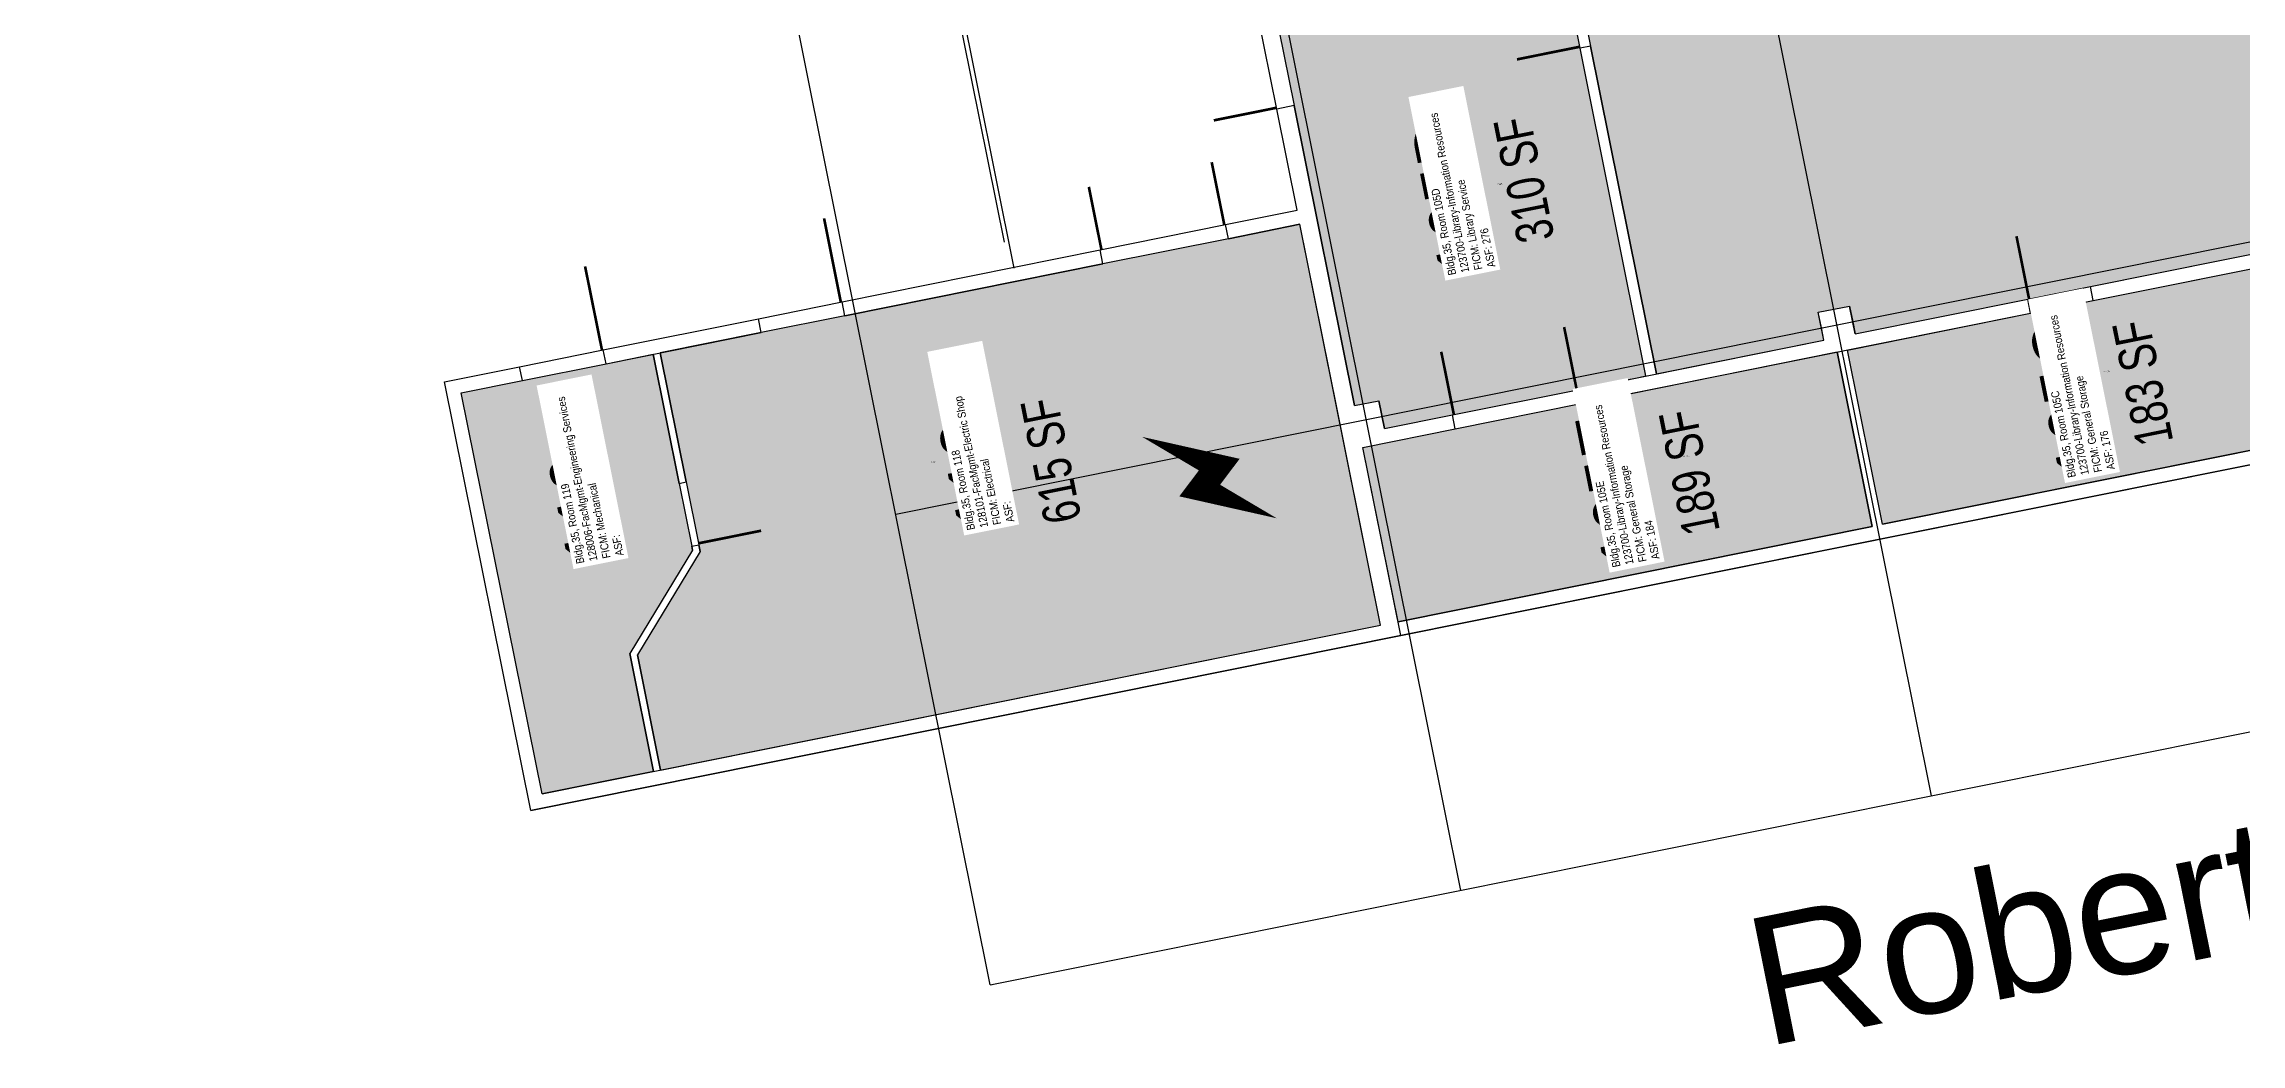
# Model space of a CAD drawing. Header units: inches. Extents: x 69201055 to 69205028, y 27678536 to 27681908.
# Drawn here: x 69201055 to 69202291, y 27678536 to 27679098 of the extents above; entities that cross this region are included whole.
import ezdxf
from ezdxf.enums import TextEntityAlignment as Align

# ---------------------------------------------------------------- set-up
doc = ezdxf.new("R2010")
doc.units = ezdxf.units.IN
doc.header["$LTSCALE"] = 10
doc.header["$MEASUREMENT"] = 0
doc.layers.get('0').update_dxf_attribs({"linetype": 'CONTINUOUS'})
for name, color, linetype in [('A-DOOR', 2, 'CONTINUOUS'), ('A-FLOR', 3, 'CONTINUOUS'), ('A-GRID', 1, 'CONTINUOUS'), ('A-IDEN-ICON', 4, 'CONTINUOUS'), ('A-IDEN-RNUM', 7, 'CONTINUOUS'), ('A-IDEN-SNUM', 4, 'CONTINUOUS'), ('A-IDEN-VNUM', 4, 'CONTINUOUS'), ('A-SITE', 3, 'CONTINUOUS'), ('A-TTLB', 4, 'CONTINUOUS'), ('A-WALL', 5, 'CONTINUOUS'), ('AREA-ASSIGN', 7, 'CONTINUOUS'), ('AREA-GROSS', 1, 'CONTINUOUS'), ('AREA-TEXT', 3, 'CONTINUOUS'), ('Rooms-Category-Color', 7, 'CONTINUOUS'), ('Rooms-College-Color', 7, 'CONTINUOUS'), ('Rooms-Department-Color', 7, 'CONTINUOUS'), ('Rooms-Division-Color', 7, 'CONTINUOUS'), ('Rooms-Information', 7, 'CONTINUOUS')]:
    doc.layers.add(name, color=color, linetype=linetype)
doc.styles.add('CP_AREA', font='arial.ttf', dxfattribs={"height": 15})
doc.styles.add('CP_ROOMSNUMBER', font='arial.ttf', dxfattribs={"height": 1})
doc.styles.add('CP_ROOMVNUMBER', font='arial.ttf', dxfattribs={"width": 0.85, "height": 0.075})
doc.styles.add('CP_TITLE', font='arial.ttf', dxfattribs={"width": 0.85, "height": 0.125})

# ---------------------------------------------------------------- blocks, each defined once
blk = doc.blocks.new('CPELECT')
blk.add_lwpolyline([(0.0623, 0.0629, 0, 0.03, 0), (0.0105, -0.0168, 0.03, 0.03, 0), (-0.0105, 0.0068, 0.03, 0, 0), (-0.0623, -0.0729, 0.03, 0, 0)], format="xyseb")

msp = doc.modelspace()

# ---------------------------------------------------------------- hatches: boundary and pattern name
at = {"layer": 'Rooms-Category-Color', "true_color": 0x99d7b2}
for points in [[(69202872.9, 27679023.8), (69202880.2, 27678987.5), (69202983.1, 27679008.2), (69202959.8, 27679123.9), (69203014.7, 27679134.9), (69203050, 27679142), (69203112.8, 27679154.6), (69203111.6, 27679160.5), (69203115.5, 27679161.3), (69203112.6, 27679176), (69203111.4, 27679181.9), (69203085.4, 27679311.3), (69203087.3, 27679311.7), (69203083.8, 27679329.3), (69203066.6, 27679414.6), (69203060.7, 27679413.4), (69202957.8, 27679392.7), (69202922.5, 27679385.6), (69202860.7, 27679373.2), (69202854.9, 27679372), (69202537.2, 27679308.2), (69202510.6, 27679440.5), (69202483.4, 27679575.8), (69202462.8, 27679571.7), (69202456.9, 27679570.5), (69202221.6, 27679523.2), (69202225.8, 27679502.6), (69202232.9, 27679467.3), (69202274.3, 27679261.4), (69202275.5, 27679255.5), (69202062.7, 27679212.8), (69202027.4, 27679205.7), (69202013.7, 27679202.9), (69201907.8, 27679181.6), (69201910.6, 27679167.9), (69201924.8, 27679097.3), (69201961.8, 27678913), (69202055.9, 27678931.9), (69202054.6, 27678938.8), (69202052.8, 27678947.6), (69202070.4, 27678951.1), (69202072.2, 27678942.3), (69202073.6, 27678935.5), (69202170.6, 27678955), (69202205.9, 27678962.1), (69202320.6, 27678985.1), (69202319.3, 27678992), (69202317.5, 27679000.8), (69202320.4, 27679001.4), (69202323.4, 27679002), (69202335.1, 27679004.4), (69202336.3, 27678998.5), (69202489.3, 27679029.2), (69202490.8, 27679021.4), (69202497.9, 27678986.1), (69202512.5, 27678913.6), (69202615.5, 27678934.3), (69202608.2, 27678970.5), (69202618, 27678972.5), (69202863.1, 27679021.8)], [(69201918.9, 27679096.1), (69201904.7, 27679166.7), (69201901.9, 27679180.4), (69201754.9, 27679150.9), (69201755.3, 27679148.9), (69201756.1, 27679145), (69201742.3, 27679142.2), (69201743.9, 27679134.4), (69201758.1, 27679063.8), (69201792, 27678895.2), (69201805.7, 27678897.9), (69201808.9, 27678882.2), (69201847.1, 27678889.9), (69201917.7, 27678904.1), (69201944.2, 27678909.4), (69201952, 27678911), (69201955.9, 27678911.8)]]:
    msp.add_hatch(color=253, dxfattribs=at).paths.add_polyline_path(points)
at = {"layer": 'Rooms-Category-Color', "true_color": 0xadadad}
for points in [[(69201388.7, 27678755), (69201401.8, 27678690.2), (69201806.6, 27678771.6), (69201786.9, 27678869.7), (69201782.2, 27678893.2), (69201761.3, 27678997.1), (69201721.1, 27678989), (69201650.5, 27678974.8), (69201505.4, 27678945.7), (69201458.4, 27678936.2), (69201401.5, 27678924.8), (69201416.1, 27678852.2), (69201423.2, 27678816.9), (69201424, 27678813.1)], [(69201384.5, 27678755.7), (69201397.8, 27678689.4), (69201335.1, 27678676.8), (69201289.7, 27678902.3), (69201324.1, 27678909.2), (69201371.1, 27678918.7), (69201397.6, 27678924), (69201412.2, 27678851.4), (69201419.3, 27678816.1), (69201419.7, 27678813.9)]]:
    msp.add_hatch(color=253, dxfattribs=at).paths.add_polyline_path(points)
at = {"layer": 'Rooms-Category-Color', "true_color": 0xe3c5e1}
for points in [[(69202207.5, 27678954.2), (69202328.1, 27678978.5), (69202347.8, 27678880.4), (69202089, 27678828.4), (69202069.3, 27678926.4), (69202172.2, 27678947.1)], [(69201796.7, 27678871.6), (69201848.7, 27678882.1), (69201919.3, 27678896.3), (69201945.8, 27678901.6), (69202063.4, 27678925.3), (69202083.1, 27678827.2), (69201816.5, 27678773.6)]]:
    msp.add_hatch(color=254, dxfattribs=at).paths.add_polyline_path(points)
at = {"layer": 'Rooms-College-Color', "true_color": 0x80bc67}
for points in [[(69202872.9, 27679023.8), (69202880.2, 27678987.5), (69202983.1, 27679008.2), (69202959.8, 27679123.9), (69203014.7, 27679134.9), (69203050, 27679142), (69203112.8, 27679154.6), (69203111.6, 27679160.5), (69203115.5, 27679161.3), (69203112.6, 27679176), (69203111.4, 27679181.9), (69203085.4, 27679311.3), (69203087.3, 27679311.7), (69203083.8, 27679329.3), (69203066.6, 27679414.6), (69203060.7, 27679413.4), (69202957.8, 27679392.7), (69202922.5, 27679385.6), (69202860.7, 27679373.2), (69202854.9, 27679372), (69202537.2, 27679308.2), (69202510.6, 27679440.5), (69202483.4, 27679575.8), (69202462.8, 27679571.7), (69202456.9, 27679570.5), (69202221.6, 27679523.2), (69202225.8, 27679502.6), (69202232.9, 27679467.3), (69202274.3, 27679261.4), (69202275.5, 27679255.5), (69202062.7, 27679212.8), (69202027.4, 27679205.7), (69202013.7, 27679202.9), (69201907.8, 27679181.6), (69201910.6, 27679167.9), (69201924.8, 27679097.3), (69201961.8, 27678913), (69202055.9, 27678931.9), (69202054.6, 27678938.8), (69202052.8, 27678947.6), (69202070.4, 27678951.1), (69202072.2, 27678942.3), (69202073.6, 27678935.5), (69202170.6, 27678955), (69202205.9, 27678962.1), (69202320.6, 27678985.1), (69202319.3, 27678992), (69202317.5, 27679000.8), (69202320.4, 27679001.4), (69202323.4, 27679002), (69202335.1, 27679004.4), (69202336.3, 27678998.5), (69202489.3, 27679029.2), (69202490.8, 27679021.4), (69202497.9, 27678986.1), (69202512.5, 27678913.6), (69202615.5, 27678934.3), (69202608.2, 27678970.5), (69202618, 27678972.5), (69202863.1, 27679021.8)], [(69201918.9, 27679096.1), (69201904.7, 27679166.7), (69201901.9, 27679180.4), (69201754.9, 27679150.9), (69201755.3, 27679148.9), (69201756.1, 27679145), (69201742.3, 27679142.2), (69201743.9, 27679134.4), (69201758.1, 27679063.8), (69201792, 27678895.2), (69201805.7, 27678897.9), (69201808.9, 27678882.2), (69201847.1, 27678889.9), (69201917.7, 27678904.1), (69201944.2, 27678909.4), (69201952, 27678911), (69201955.9, 27678911.8)], [(69202207.5, 27678954.2), (69202328.1, 27678978.5), (69202347.8, 27678880.4), (69202089, 27678828.4), (69202069.3, 27678926.4), (69202172.2, 27678947.1)], [(69201796.7, 27678871.6), (69201848.7, 27678882.1), (69201919.3, 27678896.3), (69201945.8, 27678901.6), (69202063.4, 27678925.3), (69202083.1, 27678827.2), (69201816.5, 27678773.6)]]:
    msp.add_hatch(color=83, dxfattribs=at).paths.add_polyline_path(points)
at = {"layer": 'Rooms-College-Color', "true_color": 0xadadad}
for points in [[(69201388.7, 27678755), (69201401.8, 27678690.2), (69201806.6, 27678771.6), (69201786.9, 27678869.7), (69201782.2, 27678893.2), (69201761.3, 27678997.1), (69201721.1, 27678989), (69201650.5, 27678974.8), (69201505.4, 27678945.7), (69201458.4, 27678936.2), (69201401.5, 27678924.8), (69201416.1, 27678852.2), (69201423.2, 27678816.9), (69201424, 27678813.1)], [(69201384.5, 27678755.7), (69201397.8, 27678689.4), (69201335.1, 27678676.8), (69201289.7, 27678902.3), (69201324.1, 27678909.2), (69201371.1, 27678918.7), (69201397.6, 27678924), (69201412.2, 27678851.4), (69201419.3, 27678816.1), (69201419.7, 27678813.9)]]:
    msp.add_hatch(color=253, dxfattribs=at).paths.add_polyline_path(points)
at = {"layer": 'Rooms-Department-Color', "true_color": 0x62f98f}
for points in [[(69202872.9, 27679023.8), (69202880.2, 27678987.5), (69202983.1, 27679008.2), (69202959.8, 27679123.9), (69203014.7, 27679134.9), (69203050, 27679142), (69203112.8, 27679154.6), (69203111.6, 27679160.5), (69203115.5, 27679161.3), (69203112.6, 27679176), (69203111.4, 27679181.9), (69203085.4, 27679311.3), (69203087.3, 27679311.7), (69203083.8, 27679329.3), (69203066.6, 27679414.6), (69203060.7, 27679413.4), (69202957.8, 27679392.7), (69202922.5, 27679385.6), (69202860.7, 27679373.2), (69202854.9, 27679372), (69202537.2, 27679308.2), (69202510.6, 27679440.5), (69202483.4, 27679575.8), (69202462.8, 27679571.7), (69202456.9, 27679570.5), (69202221.6, 27679523.2), (69202225.8, 27679502.6), (69202232.9, 27679467.3), (69202274.3, 27679261.4), (69202275.5, 27679255.5), (69202062.7, 27679212.8), (69202027.4, 27679205.7), (69202013.7, 27679202.9), (69201907.8, 27679181.6), (69201910.6, 27679167.9), (69201924.8, 27679097.3), (69201961.8, 27678913), (69202055.9, 27678931.9), (69202054.6, 27678938.8), (69202052.8, 27678947.6), (69202070.4, 27678951.1), (69202072.2, 27678942.3), (69202073.6, 27678935.5), (69202170.6, 27678955), (69202205.9, 27678962.1), (69202320.6, 27678985.1), (69202319.3, 27678992), (69202317.5, 27679000.8), (69202320.4, 27679001.4), (69202323.4, 27679002), (69202335.1, 27679004.4), (69202336.3, 27678998.5), (69202489.3, 27679029.2), (69202490.8, 27679021.4), (69202497.9, 27678986.1), (69202512.5, 27678913.6), (69202615.5, 27678934.3), (69202608.2, 27678970.5), (69202618, 27678972.5), (69202863.1, 27679021.8)], [(69201918.9, 27679096.1), (69201904.7, 27679166.7), (69201901.9, 27679180.4), (69201754.9, 27679150.9), (69201755.3, 27679148.9), (69201756.1, 27679145), (69201742.3, 27679142.2), (69201743.9, 27679134.4), (69201758.1, 27679063.8), (69201792, 27678895.2), (69201805.7, 27678897.9), (69201808.9, 27678882.2), (69201847.1, 27678889.9), (69201917.7, 27678904.1), (69201944.2, 27678909.4), (69201952, 27678911), (69201955.9, 27678911.8)], [(69202207.5, 27678954.2), (69202328.1, 27678978.5), (69202347.8, 27678880.4), (69202089, 27678828.4), (69202069.3, 27678926.4), (69202172.2, 27678947.1)], [(69201796.7, 27678871.6), (69201848.7, 27678882.1), (69201919.3, 27678896.3), (69201945.8, 27678901.6), (69202063.4, 27678925.3), (69202083.1, 27678827.2), (69201816.5, 27678773.6)]]:
    msp.add_hatch(color=91, dxfattribs=at).paths.add_polyline_path(points)
at = {"layer": 'Rooms-Department-Color', "true_color": 0xacacac}
for points in [[(69201388.7, 27678755), (69201401.8, 27678690.2), (69201806.6, 27678771.6), (69201786.9, 27678869.7), (69201782.2, 27678893.2), (69201761.3, 27678997.1), (69201721.1, 27678989), (69201650.5, 27678974.8), (69201505.4, 27678945.7), (69201458.4, 27678936.2), (69201401.5, 27678924.8), (69201416.1, 27678852.2), (69201423.2, 27678816.9), (69201424, 27678813.1)], [(69201384.5, 27678755.7), (69201397.8, 27678689.4), (69201335.1, 27678676.8), (69201289.7, 27678902.3), (69201324.1, 27678909.2), (69201371.1, 27678918.7), (69201397.6, 27678924), (69201412.2, 27678851.4), (69201419.3, 27678816.1), (69201419.7, 27678813.9)]]:
    msp.add_hatch(color=253, dxfattribs=at).paths.add_polyline_path(points)
at = {"layer": 'Rooms-Division-Color', "true_color": 0x62f98f}
for points in [[(69202872.9, 27679023.8), (69202880.2, 27678987.5), (69202983.1, 27679008.2), (69202959.8, 27679123.9), (69203014.7, 27679134.9), (69203050, 27679142), (69203112.8, 27679154.6), (69203111.6, 27679160.5), (69203115.5, 27679161.3), (69203112.6, 27679176), (69203111.4, 27679181.9), (69203085.4, 27679311.3), (69203087.3, 27679311.7), (69203083.8, 27679329.3), (69203066.6, 27679414.6), (69203060.7, 27679413.4), (69202957.8, 27679392.7), (69202922.5, 27679385.6), (69202860.7, 27679373.2), (69202854.9, 27679372), (69202537.2, 27679308.2), (69202510.6, 27679440.5), (69202483.4, 27679575.8), (69202462.8, 27679571.7), (69202456.9, 27679570.5), (69202221.6, 27679523.2), (69202225.8, 27679502.6), (69202232.9, 27679467.3), (69202274.3, 27679261.4), (69202275.5, 27679255.5), (69202062.7, 27679212.8), (69202027.4, 27679205.7), (69202013.7, 27679202.9), (69201907.8, 27679181.6), (69201910.6, 27679167.9), (69201924.8, 27679097.3), (69201961.8, 27678913), (69202055.9, 27678931.9), (69202054.6, 27678938.8), (69202052.8, 27678947.6), (69202070.4, 27678951.1), (69202072.2, 27678942.3), (69202073.6, 27678935.5), (69202170.6, 27678955), (69202205.9, 27678962.1), (69202320.6, 27678985.1), (69202319.3, 27678992), (69202317.5, 27679000.8), (69202320.4, 27679001.4), (69202323.4, 27679002), (69202335.1, 27679004.4), (69202336.3, 27678998.5), (69202489.3, 27679029.2), (69202490.8, 27679021.4), (69202497.9, 27678986.1), (69202512.5, 27678913.6), (69202615.5, 27678934.3), (69202608.2, 27678970.5), (69202618, 27678972.5), (69202863.1, 27679021.8)], [(69201918.9, 27679096.1), (69201904.7, 27679166.7), (69201901.9, 27679180.4), (69201754.9, 27679150.9), (69201755.3, 27679148.9), (69201756.1, 27679145), (69201742.3, 27679142.2), (69201743.9, 27679134.4), (69201758.1, 27679063.8), (69201792, 27678895.2), (69201805.7, 27678897.9), (69201808.9, 27678882.2), (69201847.1, 27678889.9), (69201917.7, 27678904.1), (69201944.2, 27678909.4), (69201952, 27678911), (69201955.9, 27678911.8)], [(69202207.5, 27678954.2), (69202328.1, 27678978.5), (69202347.8, 27678880.4), (69202089, 27678828.4), (69202069.3, 27678926.4), (69202172.2, 27678947.1)], [(69201796.7, 27678871.6), (69201848.7, 27678882.1), (69201919.3, 27678896.3), (69201945.8, 27678901.6), (69202063.4, 27678925.3), (69202083.1, 27678827.2), (69201816.5, 27678773.6)]]:
    msp.add_hatch(color=91, dxfattribs=at).paths.add_polyline_path(points)
at = {"layer": 'Rooms-Division-Color', "true_color": 0xadadad}
for points in [[(69201388.7, 27678755), (69201401.8, 27678690.2), (69201806.6, 27678771.6), (69201786.9, 27678869.7), (69201782.2, 27678893.2), (69201761.3, 27678997.1), (69201721.1, 27678989), (69201650.5, 27678974.8), (69201505.4, 27678945.7), (69201458.4, 27678936.2), (69201401.5, 27678924.8), (69201416.1, 27678852.2), (69201423.2, 27678816.9), (69201424, 27678813.1)], [(69201384.5, 27678755.7), (69201397.8, 27678689.4), (69201335.1, 27678676.8), (69201289.7, 27678902.3), (69201324.1, 27678909.2), (69201371.1, 27678918.7), (69201397.6, 27678924), (69201412.2, 27678851.4), (69201419.3, 27678816.1), (69201419.7, 27678813.9)]]:
    msp.add_hatch(color=253, dxfattribs=at).paths.add_polyline_path(points)

# ---------------------------------------------------------------- linework, layer by layer
at = {"layer": 'A-DOOR'}
for points in [[(69201734.3, 27679131.7, 1.5, 1.5, 0), (69201699, 27679124.6, 0, 0, 0), (69201699.1, 27679123.8, 0, 0, 0.414214), (69201742.7, 27679097.4, 0, 0, 0.414214)], [(69201918.7, 27679096.9, 1.5, 1.5, 0), (69201883.4, 27679089.8, 0, 0, 0), (69201883.3, 27679090.5, 0, 0, -0.414214), (69201913.3, 27679131.7, 0, 0, -0.414214)], [(69201748.2, 27679062.6, 1.5, 1.5, 0), (69201712.9, 27679055.5, 0, 0, 0), (69201712.7, 27679056.2, 0, 0, -0.414214), (69201742.7, 27679097.4, 0, 0, -0.414214)], [(69201718.8, 27678996.7, 1.5, 1.5, 0), (69201711.7, 27679032, 0, 0, 0), (69201711, 27679031.9, 0, 0, 0.414214), (69201684.5, 27678988.3, 0, 0, 0.414214)], [(69201649.7, 27678982.8, 1.5, 1.5, 0), (69201642.6, 27679018.1, 0, 0, 0), (69201643.3, 27679018.3, 0, 0, -0.414214), (69201684.5, 27678988.3, 0, 0, -0.414214)], [(69201503.1, 27678953.4, 1.5, 1.5, 0), (69201493.7, 27679000.4, 0, 0, 0), (69201492.9, 27679000.3, 0, 0, 0.414214), (69201457.1, 27678942.6, 0, 0, 0.414214)], [(69202171.4, 27678955.1, 1.5, 1.5, 0), (69202164.3, 27678990.4, 0, 0, 0), (69202165, 27678990.6, 0, 0, -0.414214), (69202206.2, 27678960.6, 0, 0, -0.414214)], [(69201368.8, 27678926.4, 1.5, 1.5, 0), (69201359.3, 27678973.4, 0, 0, 0), (69201358.6, 27678973.3, 0, 0, 0.414214), (69201322.8, 27678915.6, 0, 0, 0.414214)], [(69201917, 27678904, 1.5, 1.5, 0), (69201909.9, 27678939.3, 0, 0, 0), (69201909.1, 27678939.1, 0, 0, 0.414214), (69201882.7, 27678895.6, 0, 0, 0.414214)], [(69201847.9, 27678890.1, 1.5, 1.5, 0), (69201840.8, 27678925.4, 0, 0, 0), (69201841.5, 27678925.5, 0, 0, -0.414214), (69201882.7, 27678895.6, 0, 0, -0.414214)], [(69201423, 27678817.7, 1.5, 1.5, 0), (69201458.3, 27678824.8, 0, 0, 0), (69201458.2, 27678825.5, 0, 0, 0.414214), (69201414.6, 27678851.9, 0, 0, 0.414214)]]:
    msp.add_lwpolyline(points, format="xyseb", dxfattribs=at)
at = {"layer": 'A-FLOR'}
msp.add_line((69201531.9, 27679313.5), (69201600.5, 27678972.5), dxfattribs=at)
at = {"layer": 'A-GRID'}
for p, q in [((69202116.6, 27678675.8), (69201584.4, 27681322.9)), ((69201851.9, 27678622.6), (69201319.7, 27681269.6)), ((69201587.2, 27678569.4), (69201055, 27681216.4)), ((69201587.2, 27678569.4), (69201244.2, 27680275.3)), ((69201534, 27678834.1), (69204975.1, 27679526)), ((69201587.2, 27678569.4), (69205028.3, 27679261.3)), ((69201587.2, 27678569.4), (69203351.9, 27678924.2))]:
    msp.add_line(p, q, dxfattribs=at)
at = {"layer": 'A-SITE'}
msp.add_line((69201531.7, 27679301.8), (69201595, 27678987.1), dxfattribs=at)
at = {"layer": 'A-WALL'}
for p, q in [((69201924.8, 27679097.3), (69201918.9, 27679096.1)), ((69201955.9, 27678911.8), (69201918.9, 27679096.1)), ((69201961.8, 27678913), (69201924.8, 27679097.3)), ((69201758.1, 27679063.8), (69201748.3, 27679061.8)), ((69201759.7, 27679005), (69201748.3, 27679061.8)), ((69201792, 27678895.2), (69201758.1, 27679063.8)), ((69201719.5, 27678996.9), (69201759.7, 27679005)), ((69201721.1, 27678989), (69201719.5, 27678996.9)), ((69201721.1, 27678989), (69201761.3, 27678997.1)), ((69201806.6, 27678771.6), (69201761.3, 27678997.1)), ((69201503.9, 27678953.5), (69201648.9, 27678982.7)), ((69201650.5, 27678974.8), (69201648.9, 27678982.7)), ((69202205.9, 27678962.1), (69202320.6, 27678985.1)), ((69202207.5, 27678954.2), (69202339.9, 27678980.8)), ((69201505.4, 27678945.7), (69201650.5, 27678974.8)), ((69202207.5, 27678954.2), (69202205.9, 27678962.1)), ((69201369.5, 27678926.5), (69201456.8, 27678944)), ((69201458.4, 27678936.2), (69201456.8, 27678944)), ((69201505.4, 27678945.7), (69201503.9, 27678953.5)), ((69201919.3, 27678896.3), (69202172.2, 27678947.1)), ((69202052.8, 27678947.6), (69202070.4, 27678951.1)), ((69202055.9, 27678931.9), (69202052.8, 27678947.6)), ((69202073.6, 27678935.5), (69202070.4, 27678951.1)), ((69202073.6, 27678935.5), (69202170.6, 27678955)), ((69202172.2, 27678947.1), (69202170.6, 27678955)), ((69201371.1, 27678918.7), (69201458.4, 27678936.2)), ((69201917.7, 27678904.1), (69202055.9, 27678931.9)), ((69201371.1, 27678918.7), (69201369.5, 27678926.5)), ((69201412.2, 27678851.4), (69201397.6, 27678924)), ((69201416.1, 27678852.2), (69201401.5, 27678924.8)), ((69201818, 27678765.8), (69202626.8, 27678928.4)), ((69202083.1, 27678827.2), (69202063.4, 27678925.3)), ((69202089, 27678828.4), (69202069.3, 27678926.4)), ((69201280.3, 27678908.6), (69201322.5, 27678917)), ((69201328.8, 27678667.4), (69201280.3, 27678908.6)), ((69201289.7, 27678902.3), (69201324.1, 27678909.2)), ((69201324.1, 27678909.2), (69201322.5, 27678917)), ((69201335.1, 27678676.8), (69201289.7, 27678902.3)), ((69201792, 27678895.2), (69201805.7, 27678897.9)), ((69201808.9, 27678882.2), (69201805.7, 27678897.9)), ((69201919.3, 27678896.3), (69201917.7, 27678904.1)), ((69201796.7, 27678871.6), (69201848.7, 27678882.1)), ((69201808.9, 27678882.2), (69201847.1, 27678889.9)), ((69201848.7, 27678882.1), (69201847.1, 27678889.9)), ((69201818, 27678765.8), (69201796.7, 27678871.6)), ((69202089, 27678828.4), (69202347.8, 27678880.4)), ((69201412.2, 27678851.4), (69201416.1, 27678852.2)), ((69201816.5, 27678773.6), (69202083.1, 27678827.2)), ((69201419.7, 27678813.9), (69201384.5, 27678755.7)), ((69201424, 27678813.1), (69201388.7, 27678755)), ((69201419.3, 27678816.1), (69201423.2, 27678816.9)), ((69201419.7, 27678813.9), (69201419.3, 27678816.1)), ((69201424, 27678813.1), (69201423.2, 27678816.9)), ((69201335.1, 27678676.8), (69201806.6, 27678771.6)), ((69201328.8, 27678667.4), (69201818, 27678765.8)), ((69201397.8, 27678689.4), (69201384.5, 27678755.7)), ((69201401.8, 27678690.2), (69201388.7, 27678755)), ((69201587.2, 27678569.4), (69201588.2, 27678569.6)), ((69201587.2, 27678569.4), (69201588.2, 27678569.6))]:
    msp.add_line(p, q, dxfattribs=at)
at = {"layer": 'AREA-ASSIGN'}
msp.add_lwpolyline([(69202456.9, 27679570.5), (69202221.6, 27679523.2), (69202225.8, 27679502.6), (69202232.9, 27679467.3), (69202274.3, 27679261.4), (69202275.5, 27679255.5), (69202062.7, 27679212.8), (69202027.4, 27679205.7), (69202013.7, 27679202.9), (69201907.8, 27679181.6), (69201910.6, 27679167.9), (69201924.8, 27679097.3), (69201961.8, 27678913), (69202055.9, 27678931.9), (69202054.6, 27678938.8), (69202052.8, 27678947.6), (69202070.4, 27678951.1), (69202072.2, 27678942.3), (69202073.6, 27678935.5), (69202170.6, 27678955), (69202205.9, 27678962.1), (69202320.6, 27678985.1)], dxfattribs=at)
for points in [[(69201918.9, 27679096.1), (69201904.7, 27679166.7), (69201901.9, 27679180.4), (69201754.9, 27679150.9), (69201755.3, 27679148.9), (69201756.1, 27679145), (69201742.3, 27679142.2), (69201743.9, 27679134.4), (69201758.1, 27679063.8), (69201792, 27678895.2), (69201805.7, 27678897.9), (69201808.9, 27678882.2), (69201847.1, 27678889.9), (69201917.7, 27678904.1), (69201944.2, 27678909.4), (69201952, 27678911), (69201955.9, 27678911.8)], [(69201388.7, 27678755), (69201401.8, 27678690.2), (69201806.6, 27678771.6), (69201786.9, 27678869.7), (69201782.2, 27678893.2), (69201761.3, 27678997.1), (69201721.1, 27678989), (69201650.5, 27678974.8), (69201505.4, 27678945.7), (69201458.4, 27678936.2), (69201401.5, 27678924.8), (69201416.1, 27678852.2), (69201423.2, 27678816.9), (69201424, 27678813.1)], [(69202207.5, 27678954.2), (69202328.1, 27678978.5), (69202347.8, 27678880.4), (69202089, 27678828.4), (69202069.3, 27678926.4), (69202172.2, 27678947.1)], [(69201384.5, 27678755.7), (69201397.8, 27678689.4), (69201335.1, 27678676.8), (69201289.7, 27678902.3), (69201324.1, 27678909.2), (69201371.1, 27678918.7), (69201397.6, 27678924), (69201412.2, 27678851.4), (69201419.3, 27678816.1), (69201419.7, 27678813.9)], [(69201796.7, 27678871.6), (69201848.7, 27678882.1), (69201919.3, 27678896.3), (69201945.8, 27678901.6), (69202063.4, 27678925.3), (69202083.1, 27678827.2), (69201816.5, 27678773.6)]]:
    msp.add_lwpolyline(points, close=True, dxfattribs=at)
at = {"layer": 'AREA-GROSS'}
msp.add_lwpolyline([(69202626.8, 27678928.4), (69201818, 27678765.8), (69201328.8, 27678667.4), (69201280.3, 27678908.6), (69201322.5, 27678917), (69201369.5, 27678926.5), (69201456.8, 27678944), (69201503.9, 27678953.5), (69201648.9, 27678982.7), (69201719.5, 27678996.9), (69201759.7, 27679005), (69201748.3, 27679061.8), (69201734.1, 27679132.4)], dxfattribs=at)

# ---------------------------------------------------------------- block references
at = {"layer": 'A-IDEN-ICON', "xscale": 479.9999999999999, "yscale": 479.9999999999999, "zscale": 479.9999999999999, "rotation": 101.3690302236795}
msp.add_blockref('CPELECT', (69201708.1, 27678854.2), dxfattribs=at)

# ---------------------------------------------------------------- texts
at = {"layer": 'A-IDEN-RNUM', "style": 'CP_ROOMSNUMBER'}
for s, p in [('0105-D0', (69201874.3, 27679019.6)), ('0105-C0', (69202215.7, 27678914.2)), ('0118-00', (69201555.8, 27678863.3)), ('0105-E0', (69201979.4, 27678866.7)), ('0119-00', (69201359.5, 27678838.7))]:
    msp.add_text(s, height=0.36, rotation=11.369, dxfattribs=at).set_placement(p, align=Align.MIDDLE_CENTER)
at = {"layer": 'A-IDEN-SNUM', "style": 'CP_ROOMSNUMBER'}
for s, p in [('03500105D0', (69201873.3, 27679019.8)), ('03500105C0', (69202214.7, 27678914.4)), ('0350011800', (69201554.8, 27678863.5)), ('03500105E0', (69201978.4, 27678866.9)), ('0350011900', (69201358.5, 27678838.9))]:
    msp.add_text(s, height=0.36, rotation=11.369, dxfattribs=at).set_placement(p, align=Align.MIDDLE_CENTER)
at = {"layer": 'A-IDEN-VNUM', "style": 'CP_ROOMVNUMBER', "width": 0.85}
for s, p in [('105D', (69201847.2, 27679014.2)), ('105C', (69202195.6, 27678900.3)), ('118', (69201579.2, 27678857.6)), ('105E', (69201939.7, 27678848.9)), ('119', (69201359.5, 27678838.7))]:
    msp.add_text(s, height=31.5, rotation=101.369, dxfattribs=at).set_placement(p, align=Align.MIDDLE_CENTER)
at = {"layer": 'A-TTLB', "style": 'CP_TITLE'}
msp.add_text('Robert E. Kennedy Library  0350  FLOOR1', height=72, rotation=11.369, dxfattribs=at).set_placement((69202022.6, 27678534.5))
at = {"layer": 'AREA-TEXT', "style": 'CP_AREA', "width": 0.75}
for s, p in [('310 SF', (69201887.3, 27679022.1)), ('183 SF', (69202235.3, 27678907.8)), ('615 SF', (69201621.3, 27678864.1)), ('189 SF', (69201980.3, 27678857.5))]:
    msp.add_text(s, height=21, rotation=101.369, dxfattribs=at).set_placement(p, align=Align.MIDDLE_CENTER)

# ---------------------------------------------------------------- next in the draw order: texts
at = {"layer": 'Rooms-Information', "char_height": 4.5, "width": 100.8, "attachment_point": 7, "rotation": 101.369, "style": 'CP_ROOMVNUMBER', "bg_fill": 3, "box_fill_scale": 1.5, "bg_fill_color": 256, "bg_fill_true_color": 13158600, "bg_fill_transparency": 0}
for s, insert in [('Bldg.35, Room 105D^M^J123700-Library-Information Resources^M^JFICM: Library Service^M^JASF: 276', (69201871.4, 27678973.4)), ('Bldg.35, Room 105C^M^J123700-Library-Information Resources^M^JFICM: General Storage^M^JASF: 176', (69202219.9, 27678859.6)), ('Bldg.35, Room 118^M^J128101-FacMgmt-Electric Shop^M^JFICM: Electrical^M^JASF: ', (69201600.8, 27678830.1)), ('Bldg.35, Room 119^M^J128006-FacMgmt-Engineering Services^M^JFICM: Mechanical^M^JASF: ', (69201381.1, 27678811.2)), ('Bldg.35, Room 105E^M^J123700-Library-Information Resources^M^JFICM: General Storage^M^JASF: 184', (69201963.8, 27678809.2))]:
    msp.add_mtext(s, dxfattribs=dict(at, insert=insert))

doc.saveas('drawing.dxf')
